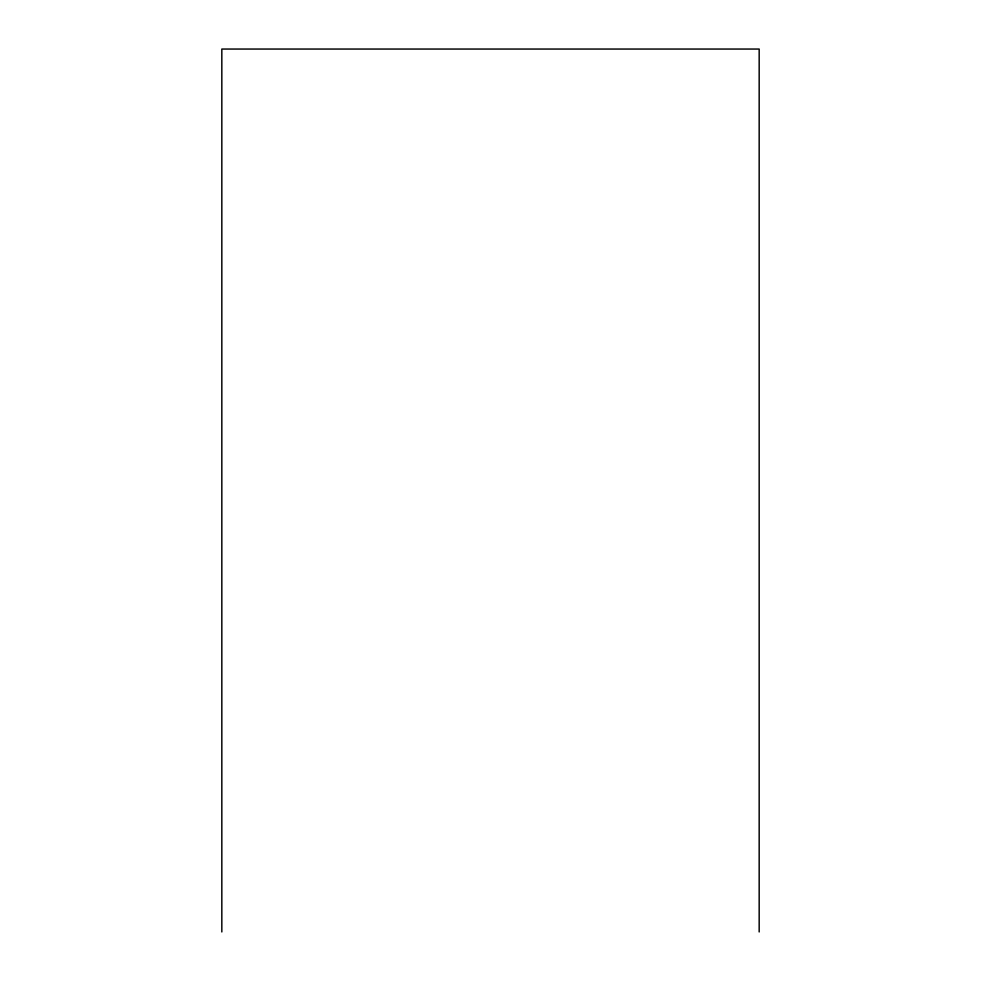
<?xml version="1.0" encoding="UTF-8"?>
<svg xmlns="http://www.w3.org/2000/svg" width="981" height="981" viewBox="0 0 981 981"><rect width="100%" height="100%" fill="white"/><g stroke="black" fill="none" stroke-linecap="round" stroke-linejoin="round"><path stroke-width="1.47" d="M759.171 931.95L759.171 49.05L221.829 49.05L221.829 931.95"/></g></svg>
